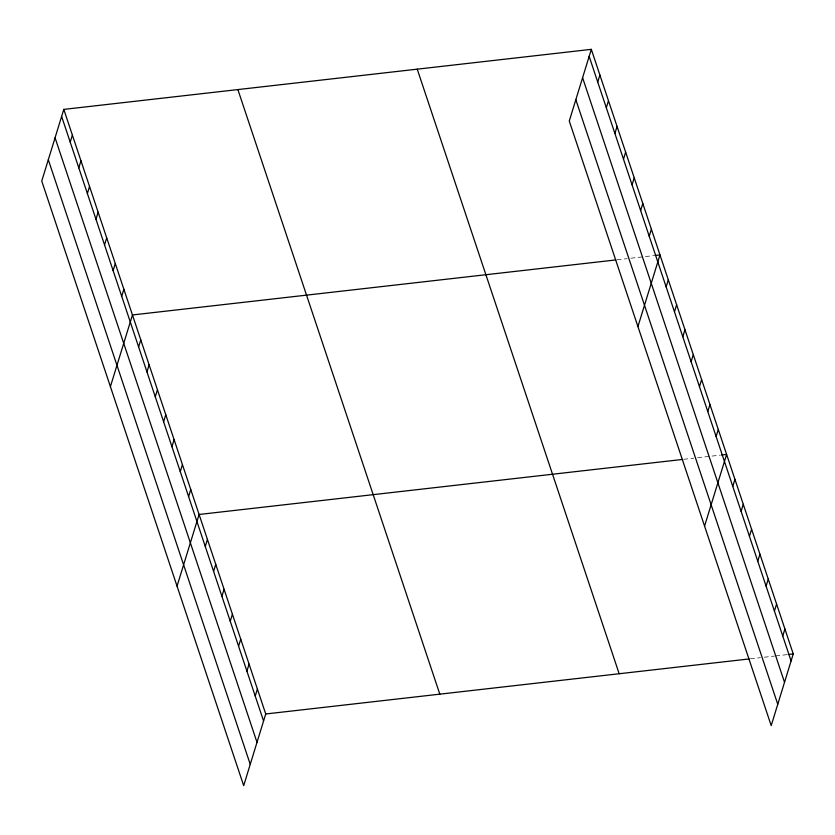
<?xml version="1.0" encoding="UTF-8"?>
<svg xmlns="http://www.w3.org/2000/svg" width="835" height="835" viewBox="0 0 835 835"><rect width="100%" height="100%" fill="white"/><g stroke="black" fill="none" stroke-linecap="round" stroke-linejoin="round"><path stroke-width="0.63" stroke-dasharray="4.17 3.13" d="M617.086 259.789L627.179 258.641M630.957 258.203L653.669 255.625M683.719 459.302L693.812 458.154M697.601 457.716L720.302 455.138M750.362 658.815L760.455 657.667M764.234 657.228L774.327 656.08M775.59 655.945L786.946 654.65"/><path stroke-width="1.25" d="M63.794 109.395L41.75 181.07L243.684 785.651L265.728 713.977L63.794 109.395L591.316 49.349L793.25 653.93L771.206 725.605L569.272 121.023L591.316 49.349M70.213 142.138L72.384 135.093M78.793 167.835L80.964 160.79M87.383 193.522L89.543 186.487M95.962 219.219L98.123 212.184M104.542 244.916L106.713 237.871M113.122 270.613L115.293 263.568M121.712 296.3L123.872 289.265M110.408 386.626L132.452 314.962L615.823 259.935M138.62 346.942L140.781 339.897M146.95 371.878L149.11 364.832M155.279 396.813L157.439 389.778M163.608 421.758L165.779 414.713M171.937 446.694L174.108 439.648M180.266 471.629L182.437 464.594M188.595 496.574L190.766 489.529M177.041 586.139L199.095 514.475L682.466 459.448M205.253 546.455L207.424 539.41M213.583 571.391L215.754 564.345M221.912 596.326L224.083 589.291M230.241 621.271L232.412 614.226M238.57 646.207L240.741 639.161M246.899 671.142L249.07 664.107M255.239 696.087L257.399 689.042M597.735 82.081L599.906 75.046M606.314 107.778L608.485 100.732M614.904 133.475L617.065 126.429M623.484 159.172L625.645 152.127M632.064 184.859L634.235 177.824M640.643 210.556L642.814 203.51M649.223 236.253L651.394 229.207M637.93 326.579L659.974 254.905L654.932 255.479M666.142 286.885L668.303 279.84M674.471 311.82L676.632 304.785M682.8 336.766L684.961 329.721M691.129 361.701L693.29 354.656M699.459 386.636L701.619 379.601M707.788 411.582L709.959 404.537M716.117 436.517L718.288 429.482M704.563 526.092L726.617 454.417L721.565 454.991M732.775 486.398L734.946 479.353M741.104 511.333L743.275 504.298M749.433 536.279L751.604 529.233M757.762 561.214L759.933 554.169M766.092 586.149L768.263 579.114M774.421 611.095L776.592 604.049M782.75 636.03L784.921 628.995M265.728 713.977L749.099 658.951M788.209 654.504L793.25 653.93M589.155 56.383L791.079 660.965M582.59 77.718L784.524 682.299M575.837 99.689L777.761 704.27M417.239 69.169L619.173 673.751M237.881 89.585L439.815 694.167M61.633 116.441L263.568 721.022M55.068 137.765L257.003 742.346M48.315 159.746L250.239 764.328"/></g></svg>
